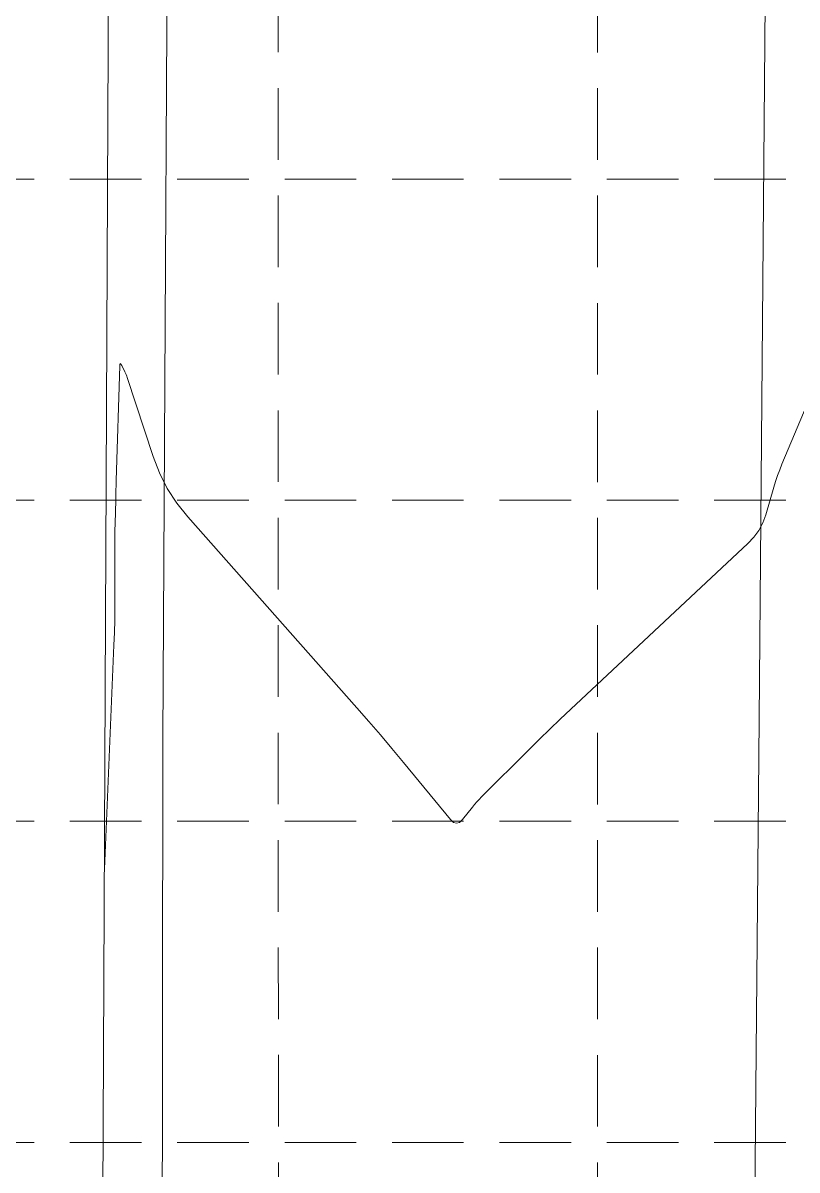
# Model space of a CAD drawing. Extents: x 4841 to 5381, y 4863 to 5725.
# Drawn here: x 4952.55 to 4985, y 5117.74 to 5165.79 of the extents above; entities that cross this region are included whole.
import ezdxf

# ---------------------------------------------------------------- set-up
doc = ezdxf.new("R2010")
doc.units = 0
doc.header["$MEASUREMENT"] = 0
doc.linetypes.add('HIDDEN', pattern=[0.375, 0.25, -0.125])
doc.layers.add('27', color=7, linetype='Continuous', lineweight=0)
doc.layers.add('EC', color=35, linetype='Continuous', lineweight=0)
doc.layers.add('GRID', color=254, linetype='HIDDEN')

msp = doc.modelspace()

# ---------------------------------------------------------------- linework, layer by layer
at = {"layer": '27', "color": 7, "linetype": 'Continuous', "lineweight": 0}
msp.add_line((4956.014, 5140.826), (4956.048, 5146.616), dxfattribs=at)
for points in [[(4956.048, 5146.616), (4956.267, 5195.074), (4956.499, 5244.527), (4956.79, 5285.097)], [(4956.048, 5146.616), (4956.267, 5195.074), (4956.499, 5244.527), (4956.79, 5285.097)], [(4984.258, 5284.502), (4984.057, 5232.803), (4983.804, 5183.35), (4983.409, 5136.612), (4982.997, 5091.74), (4982.861, 5039.331), (4982.621, 4997.002)], [(4984.258, 5284.502), (4984.057, 5232.803), (4983.804, 5183.35), (4983.409, 5136.612), (4982.997, 5091.74), (4982.861, 5039.331), (4982.621, 4997.002)], [(4959.382, 5284.398), (4958.939, 5233.093), (4958.679, 5183.042), (4958.41, 5135.776), (4958.366, 5088.609), (4957.935, 5038.434), (4957.812, 4997.016)], [(4959.382, 5284.398), (4958.939, 5233.093), (4958.679, 5183.042), (4958.41, 5135.776), (4958.366, 5088.609), (4957.935, 5038.434), (4957.812, 4997.016)], [(4955.314, 4996.774), (4955.503, 5044.06), (4955.788, 5092.347), (4956.014, 5140.826)], [(4955.314, 4996.774), (4955.503, 5044.06), (4955.788, 5092.347), (4956.014, 5140.826)]]:
    msp.add_lwpolyline(points, dxfattribs=at)
at = {"layer": 'EC', "color": 35, "linetype": 'Continuous', "lineweight": 0}
msp.add_lwpolyline([(4955.965, 5130.338), (4956.367, 5139.732), (4956.386, 5140.251), (4956.399, 5140.77), (4956.406, 5141.29), (4956.407, 5141.81), (4956.399, 5143.641), (4956.399, 5143.938), (4956.401, 5144.234), (4956.406, 5144.531), (4956.413, 5144.828), (4956.44, 5145.798), (4956.446, 5146.006), (4956.452, 5146.213), (4956.458, 5146.421), (4956.464, 5146.629), (4956.61, 5151.425), (4956.617, 5151.495), (4956.634, 5151.521), (4956.66, 5151.504), (4956.696, 5151.444), (4956.827, 5151.175), (4956.854, 5151.117), (4956.878, 5151.058), (4956.901, 5150.998), (4956.923, 5150.938), (4958.005, 5147.633), (4958.27, 5146.943), (4958.6, 5146.292), (4958.996, 5145.678), (4959.458, 5145.101), (4966.547, 5137.1), (4967.043, 5136.536), (4967.533, 5135.967), (4968.019, 5135.393), (4968.499, 5134.815), (4970.469, 5132.421), (4970.598, 5132.303), (4970.726, 5132.265), (4970.854, 5132.306), (4970.98, 5132.426), (4971.392, 5132.947), (4971.482, 5133.057), (4971.575, 5133.164), (4971.671, 5133.269), (4971.77, 5133.37), (4973.771, 5135.364), (4974.201, 5135.79), (4974.635, 5136.212), (4975.072, 5136.63), (4975.513, 5137.045), (4982.938, 5143.983), (4983.186, 5144.246), (4983.393, 5144.535), (4983.559, 5144.85), (4983.683, 5145.19), (4984.021, 5146.343), (4984.097, 5146.588), (4984.18, 5146.832), (4984.269, 5147.073), (4984.365, 5147.311), (4985.527, 5150.085)], dxfattribs=at)
at = {"layer": 'GRID', "color": 252, "linetype": 'HIDDEN', "lineweight": 0, "ltscale": 12}
for p, q in [((4963.291, 4930.562), (4963.154, 5710.242)), ((4976.636, 4930.559), (4976.639, 5710.234)), ((4855.523, 5159.252), (5366.685, 5159.252)), ((4855.523, 5145.801), (5366.685, 5145.801)), ((4855.523, 5132.349), (5366.685, 5132.349)), ((4855.523, 5118.897), (5366.685, 5118.897))]:
    msp.add_line(p, q, dxfattribs=at)

doc.saveas('drawing.dxf')
